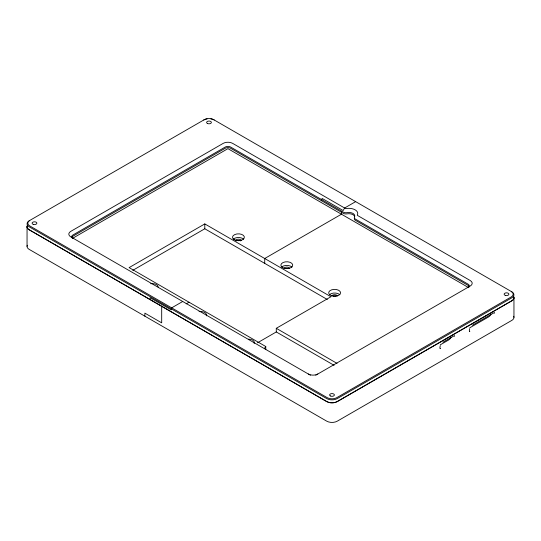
<?xml version="1.0" encoding="UTF-8"?>
<svg xmlns="http://www.w3.org/2000/svg" width="541" height="541" viewBox="0 0 541 541"><rect width="100%" height="100%" fill="white"/><g stroke="black" fill="none" stroke-linecap="round" stroke-linejoin="round"><path stroke-width="0.81" d="M440.266 345.645L439.887 347.552L440.374 348.641L440.002 348.343M469.703 328.651L469.324 330.558L469.811 331.647L469.439 331.349M264.366 348.546L265.766 346.517L129.103 267.612L204.796 223.913L330.95 296.752L276.282 328.313L276.282 331.951L334.108 365.337M72.393 238.446L227.923 148.653L468.749 287.69M132.741 270.372L204.796 228.769L327.312 299.504M182.716 301.486L171.68 307.856L171.152 309.858L150.127 297.719L150.127 299.66M355.653 201.637L344.617 208.008L343.143 210.557L322.118 198.419L321.489 200.725M186.178 303.859L189.025 302.209M257.428 342.838L276.282 331.951M315.707 375.231L470.244 286.006A6.688 3.861 0 0 0 470.244 280.542L357.513 215.453A0.744 0.426 0 0 1 357.33 215.02A8.92 5.153 0 0 0 355.133 209.834A8.92 5.153 0 0 0 346.139 208.562A0.744 0.426 0 0 1 345.388 208.454L232.65 143.372A6.688 3.861 0 0 0 223.19 143.372L70.756 231.379A6.688 3.861 0 0 0 70.756 236.843L310.446 375.231M442.978 342.196L453.486 336.13L454.677 336.002L454.23 335.833M472.415 325.202L493.439 313.063L494.63 312.941L494.183 312.772M440.286 344.82L448.692 339.964A3.719 2.144 -60 0 0 450.971 337.131M469.791 327.785L488.645 316.898A3.719 2.144 -60 0 0 490.917 314.071M276.282 328.313L337.036 363.39M513.95 297.719L513.95 317.384M341.466 211.68L341.466 214.202L264.718 258.51L264.718 263.366M265.766 346.517L265.766 349.432M204.796 223.913L204.796 228.769M161.691 306.22L161.691 322.849L144.873 313.138L144.873 316.174M27.05 226.706L27.05 246.371M236.336 240.907A2.976 1.718 0 0 1 240.535 240.907M27.3 245.262A7.432 4.294 0 0 0 29.228 249.408L326.744 421.175A7.432 4.294 0 0 0 337.259 421.175L511.772 320.421A7.432 4.294 0 0 0 513.7 316.275M235.565 240.461A2.976 1.718 0 0 1 238.432 239.19A2.976 1.718 0 0 1 241.306 240.461M233.286 239.19A5.944 3.435 0 0 1 243.585 239.19M150.689 283.721A5.944 3.435 0 0 1 158.175 287.034M27.3 225.597A7.432 4.294 0 0 0 29.228 229.742L326.744 401.51A7.432 4.294 0 0 0 337.259 401.51L511.772 300.755A7.432 4.294 0 0 0 513.7 296.61M511.245 291.471A6.688 3.861 0 0 1 511.245 296.928L336.732 397.689A6.688 3.861 0 0 1 327.271 397.689L29.755 225.915A6.688 3.861 0 0 1 29.755 220.451M513.7 296.732A7.432 4.294 0 0 1 511.772 300.877L337.259 401.632A7.432 4.294 0 0 1 326.744 401.632L29.228 229.864A7.432 4.294 0 0 1 27.3 225.719M469.23 286.919A3.719 2.144 0 0 0 468.141 285.398L355.41 220.309A3.719 2.144 0 0 1 354.49 218.151M354.673 216.501A5.944 3.435 0 0 0 347.031 213.844A3.719 2.144 0 0 1 343.285 213.31L230.554 148.227A3.719 2.144 0 0 0 225.293 148.227L72.859 236.234A3.719 2.144 0 0 0 71.77 237.749M468.141 287.217A3.719 2.144 0 0 0 468.141 284.187L355.41 219.098A3.719 2.144 0 0 1 354.49 216.934A5.944 3.435 0 0 0 353.03 213.472A5.944 3.435 0 0 0 347.031 212.627A3.719 2.144 0 0 1 343.285 212.099L230.554 147.01A3.719 2.144 0 0 0 225.293 147.01L72.859 235.024A3.719 2.144 0 0 0 72.859 238.054M317.81 374.014A6.688 3.861 0 0 1 308.35 374.014M285.31 268.559A2.976 1.718 0 0 1 288.279 268.559M333.141 296.17A2.976 1.718 0 0 1 336.117 296.17M248.42 339.139A5.944 3.435 0 0 1 254.169 343.461M199.047 311.643A5.944 3.435 0 0 1 206.331 315.849M281.645 267.112A5.944 3.435 0 0 1 291.944 267.112M283.924 268.383A2.976 1.718 0 0 1 286.798 267.112A2.976 1.718 0 0 1 289.665 268.383M329.476 294.73A5.944 3.435 0 0 1 339.782 294.73M331.755 296.001A2.976 1.718 0 0 1 334.629 294.73A2.976 1.718 0 0 1 337.503 296.001M203.741 120.001A7.432 4.294 0 0 1 207.075 118.892M210.922 118.892A7.432 4.294 0 0 1 214.256 120.001M204.268 119.696L29.228 220.755A7.432 4.294 0 0 0 29.228 226.828L326.744 398.595A7.432 4.294 0 0 0 337.259 398.595L511.772 297.841A7.432 4.294 0 0 0 511.772 291.775L213.729 119.696A6.688 3.861 0 0 0 204.268 119.696M234.233 239.697A5.944 3.435 0 0 0 244.18 238.155A5.944 3.435 0 0 0 236.897 233.949A5.944 3.435 0 0 0 234.233 239.697M505.328 295.386A2.38 1.373 0 0 0 508.892 294.203A2.38 1.373 0 0 0 505.328 293.012A2.38 1.373 0 0 0 505.328 295.386M330.321 395.924A2.38 1.373 0 0 0 334.297 395.309A2.38 1.373 0 0 0 331.383 393.632A2.38 1.373 0 0 0 330.321 395.924M282.591 267.612A5.944 3.435 0 0 0 292.539 266.077A5.944 3.435 0 0 0 285.256 261.871A5.944 3.435 0 0 0 282.591 267.612M331.653 295.778A5.944 3.435 0 0 0 340.573 292.803A5.944 3.435 0 0 0 331.653 289.827A5.944 3.435 0 0 0 331.653 295.778M33.292 224.373A2.38 1.373 0 0 0 36.862 223.183A2.38 1.373 0 0 0 33.292 221.993A2.38 1.373 0 0 0 33.292 224.373M207.318 123.402A2.38 1.373 0 0 0 211.294 122.787A2.38 1.373 0 0 0 208.386 121.103A2.38 1.373 0 0 0 207.318 123.402"/></g></svg>
